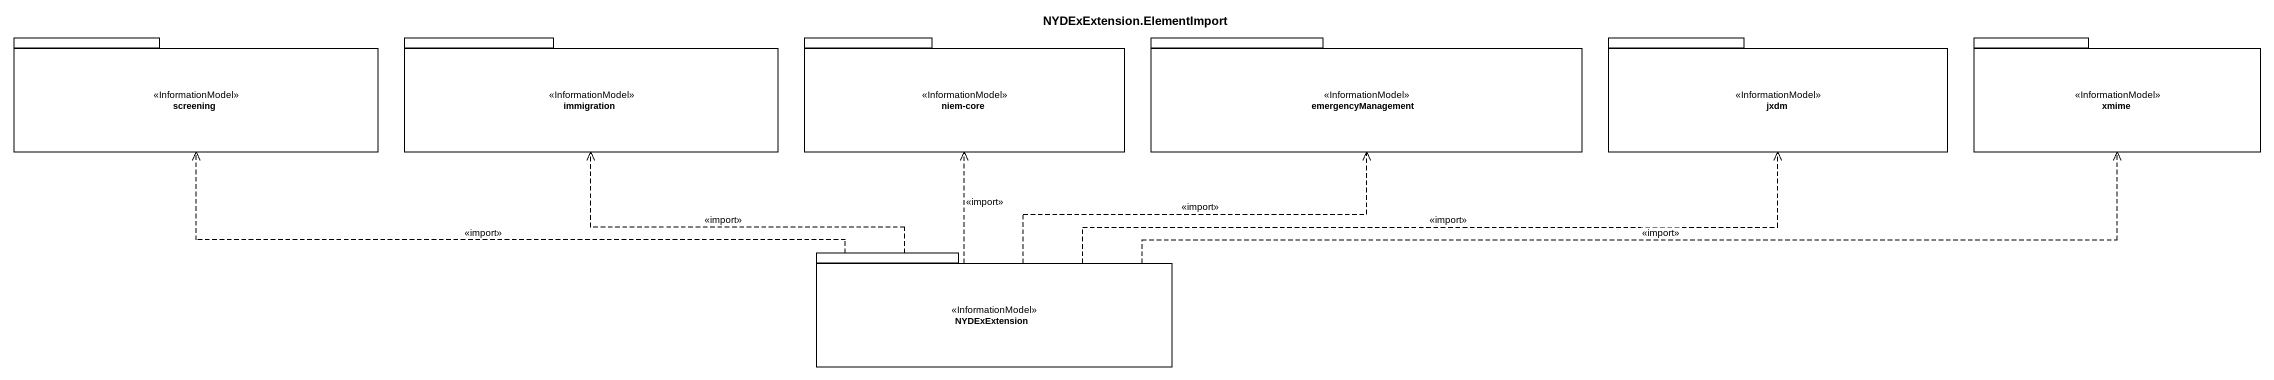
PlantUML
@startuml
title NYDExExtension.ElementImport
package screening <<InformationModel>> {
}
package immigration <<InformationModel>> {
}
package "niem-core" as niem_core <<InformationModel>> {
}
package emergencyManagement <<InformationModel>> {
}
package jxdm <<InformationModel>> {
}
package xmime <<InformationModel>> {
}
package NYDExExtension <<InformationModel>> {
}
NYDExExtension .left.> screening : <<import>>
NYDExExtension .left.> immigration : <<import>>
NYDExExtension .up.> niem_core : <<import>>
NYDExExtension .right.> emergencyManagement : <<import>>
NYDExExtension .right.> jxdm : <<import>>
NYDExExtension .right.> xmime : <<import>>
@enduml
